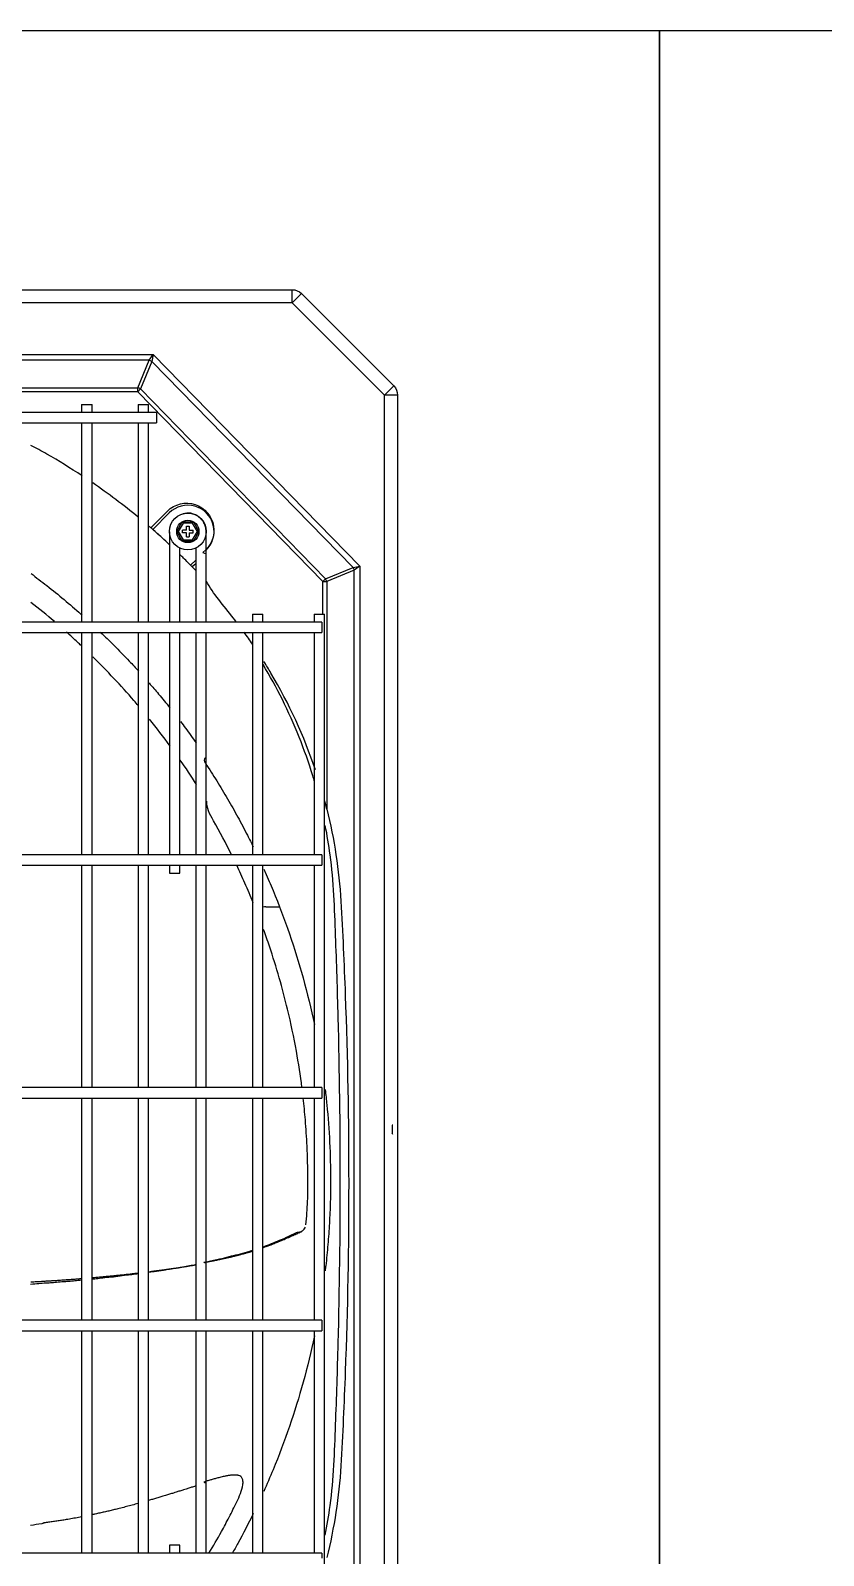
# Model space of a CAD drawing. Header units: millimetres. Extents: x 0 to 504600, y 0 to 118800.
# Drawn here: x 436674 to 436977, y 47617 to 48198 of the extents above; entities that cross this region are included whole.
import ezdxf

# ---------------------------------------------------------------- set-up
doc = ezdxf.new("R2010")
doc.units = ezdxf.units.MM
doc.header["$LTSCALE"] = 200
doc.layers.add('LG-AIRCON', color=240, linetype='Continuous')

# ---------------------------------------------------------------- blocks, each defined once
blk = doc.blocks.new('UXB+UXB')
at = {"layer": 'LG-AIRCON', "color": 0}
for p, q in [((-580.02, 760), (579.55, 760)), ((579.55, 755), (579.55, 760)), ((579.55, 755), (583.09, 758.54)), ((583.09, 758.54), (618.3, 723.32)), ((579.55, 755), (-580.02, 755)), ((614.77, 719.79), (579.55, 755)), ((-525.12, 735.21), (526.45, 735.21)), ((524.93, 733.09), (-523.59, 733.09)), ((520.59, 722.61), (524.93, 733.09)), ((524.93, 733.09), (526.45, 735.21)), ((526.45, 735.21), (526.03, 732.63)), ((526.45, 735.21), (605.36, 654.49)), ((526.03, 732.63), (521.69, 722.16)), ((602.79, 654.07), (526.03, 732.63)), ((423.12, 722.61), (520.59, 722.61)), ((520.59, 721.06), (520.59, 722.61)), ((520.59, 721.06), (521.69, 722.16)), ((521.69, 722.16), (592.31, 649.73)), ((614.77, 719.79), (618.3, 723.32)), ((520.59, 721.06), (428.96, 721.06)), ((499.16, 716.17), (503.16, 716.17)), ((499.16, 716.17), (499.16, 713.17)), ((503.16, 713.17), (503.16, 716.17)), ((591.21, 648.63), (520.59, 721.06)), ((520.73, 716.17), (524.73, 716.17)), ((520.73, 716.17), (520.73, 713.17)), ((524.73, 713.17), (524.73, 716.17)), ((614.77, 40.21), (614.77, 719.79)), ((619.77, 719.79), (614.77, 719.79)), ((619.77, 719.79), (619.77, 40.21)), ((527.73, 713.17), (-526.82, 713.17)), ((527.73, 713.17), (527.73, 711.17)), ((527.73, 711.17), (527.73, 709.17)), ((-526.82, 709.17), (527.73, 709.17)), ((499.16, 709.17), (499.16, 633.18)), ((503.16, 633.18), (503.16, 709.17)), ((520.73, 709.17), (520.73, 633.18)), ((524.73, 633.18), (524.73, 709.17)), ((525.57, 669.16), (531.95, 675.54)), ((532.65, 674.83), (526.33, 668.51)), ((535.47, 667.76), (537.6, 671.44)), ((537.89, 670.94), (536.05, 667.76)), ((537.6, 671.44), (537.89, 670.94)), ((537.6, 671.44), (541.85, 671.44)), ((541.56, 670.94), (537.89, 670.94)), ((539.22, 669.76), (540.22, 669.76)), ((539.22, 668.26), (539.22, 669.76)), ((540.22, 669.76), (540.22, 668.26)), ((541.56, 670.94), (541.85, 671.44)), ((543.4, 667.76), (541.56, 670.94)), ((541.85, 671.44), (543.97, 667.76)), ((532.73, 667.6), (532.73, 653.84)), ((535.47, 667.76), (536.05, 667.76)), ((537.6, 664.08), (535.47, 667.76)), ((536.05, 667.76), (537.89, 664.58)), ((537.6, 664.08), (537.89, 664.58)), ((541.85, 664.08), (537.6, 664.08)), ((539.22, 668.26), (537.72, 668.26)), ((537.72, 667.26), (537.72, 668.26)), ((539.22, 667.26), (537.72, 667.26)), ((537.89, 664.58), (541.56, 664.58)), ((539.22, 665.76), (539.22, 667.26)), ((539.22, 665.76), (540.22, 665.76)), ((540.22, 668.26), (541.72, 668.26)), ((540.22, 667.26), (540.22, 665.76)), ((540.22, 667.26), (541.72, 667.26)), ((541.56, 664.58), (543.4, 667.76)), ((541.56, 664.58), (541.85, 664.08)), ((541.72, 667.26), (541.72, 668.26)), ((543.97, 667.76), (541.85, 664.08)), ((543.4, 667.76), (543.97, 667.76)), ((546.72, 653.84), (546.72, 667.6)), ((536.73, 653.84), (536.73, 661.44)), ((542.72, 661.44), (542.72, 653.84)), ((545.48, 659.78), (546.72, 659.24)), ((532.73, 656.89), (532.73, 633.18)), ((536.73, 633.18), (536.73, 656.89)), ((540.72, 654.93), (542.72, 656.83)), ((542.72, 655.45), (541.42, 654.22)), ((542.72, 653.84), (542.72, 651.01)), ((546.72, 651.01), (546.72, 653.84)), ((592.31, 649.73), (602.79, 654.07)), ((603.24, 652.97), (592.77, 648.63)), ((602.79, 654.07), (605.36, 654.49)), ((605.36, 654.49), (603.24, 652.97)), ((603.24, 164.82), (603.24, 652.97)), ((605.36, 654.49), (605.36, 163.94)), ((542.72, 651.01), (542.72, 647.35)), ((542.72, 647.35), (542.72, 644.52)), ((546.72, 647.35), (546.72, 651.01)), ((546.72, 651.01), (546.72, 651.01)), ((546.72, 644.52), (546.72, 647.35)), ((546.72, 647.35), (546.72, 647.35)), ((591.21, 648.63), (592.31, 649.73)), ((591.21, 636.18), (591.21, 648.63)), ((591.21, 648.63), (592.77, 648.63)), ((592.77, 648.63), (592.77, 561.84)), ((542.72, 644.52), (542.72, 633.18)), ((546.72, 633.18), (546.72, 644.52)), ((564.41, 636.18), (564.41, 633.18)), ((564.41, 636.18), (568.41, 636.18)), ((568.41, 633.18), (568.41, 636.18)), ((587.91, 636.18), (591.91, 636.18)), ((587.91, 636.18), (587.91, 633.18)), ((591.91, 182.25), (591.91, 636.18)), ((590.91, 633.18), (-591.81, 633.18)), ((-591.81, 629.18), (590.91, 629.18)), ((499.16, 629.18), (499.16, 544.39)), ((503.16, 544.39), (503.16, 629.18)), ((520.73, 629.18), (520.73, 544.39)), ((524.73, 544.39), (524.73, 629.18)), ((532.73, 629.18), (532.73, 544.4)), ((536.73, 544.4), (536.73, 629.18)), ((542.72, 629.18), (542.72, 544.39)), ((546.72, 544.39), (546.72, 629.18)), ((564.41, 629.18), (564.41, 544.4)), ((568.41, 544.4), (568.41, 629.18)), ((587.91, 629.18), (587.91, 544.4)), ((590.91, 633.18), (590.91, 631.18)), ((590.91, 631.18), (590.91, 629.18)), ((499.16, 624.3), (498.94, 624.15)), ((590.91, 544.4), (-591.81, 544.4)), ((590.91, 544.4), (590.91, 542.4)), ((590.91, 542.4), (590.91, 540.4)), ((-591.81, 540.4), (590.91, 540.4)), ((499.16, 540.39), (499.16, 455.61)), ((503.16, 455.61), (503.16, 540.39)), ((520.73, 540.39), (520.73, 455.61)), ((524.73, 455.61), (524.73, 540.39)), ((532.73, 540.4), (532.73, 537.4)), ((536.73, 537.4), (536.73, 540.4)), ((542.72, 540.39), (542.72, 455.61)), ((546.72, 455.61), (546.72, 540.39)), ((564.41, 540.4), (564.41, 455.6)), ((568.41, 455.6), (568.41, 540.4)), ((587.91, 540.4), (587.91, 455.6)), ((569.48, 524.54), (574.47, 524.54)), ((590.91, 455.61), (-591.81, 455.61)), ((590.91, 455.61), (590.91, 453.61)), ((-591.81, 451.61), (590.91, 451.61)), ((499.16, 451.61), (499.16, 366.83)), ((503.16, 366.83), (503.16, 451.61)), ((520.73, 451.61), (520.73, 366.83)), ((524.73, 366.83), (524.73, 451.61)), ((542.72, 451.61), (542.72, 366.83)), ((546.72, 366.83), (546.72, 451.61)), ((564.41, 451.61), (564.41, 366.83)), ((568.41, 366.83), (568.41, 451.61)), ((587.91, 451.61), (587.91, 366.83)), ((590.91, 453.61), (590.91, 451.61)), ((617.96, 441.22), (617.76, 441.22)), ((617.76, 441.22), (617.76, 438.22)), ((590.91, 366.82), (-591.81, 366.82)), ((590.91, 366.82), (590.91, 364.82)), ((-591.81, 362.83), (590.91, 362.83)), ((499.16, 362.83), (499.16, 278.04)), ((503.16, 278.04), (503.16, 362.83)), ((520.73, 362.83), (520.73, 278.04)), ((524.73, 278.04), (524.73, 362.83)), ((542.72, 362.83), (542.72, 278.04)), ((546.72, 278.04), (546.72, 362.83)), ((564.41, 362.83), (564.41, 278.04)), ((568.41, 278.04), (568.41, 362.83)), ((587.91, 362.83), (587.91, 278.04)), ((590.91, 364.82), (590.91, 362.83)), ((532.73, 281.04), (532.73, 278.04)), ((536.73, 281.04), (532.73, 281.04)), ((536.73, 278.04), (536.73, 281.04)), ((590.91, 278.04), (-591.81, 278.04)), ((590.91, 278.04), (590.91, 276.04))]:
    blk.add_line(p, q, dxfattribs=at)
for radius in [7, 4.25, 4.25]:
    blk.add_circle((539.72, 667.76), radius, dxfattribs=at)
at = {"layer": 'LG-AIRCON', "color": 0, "extrusion": (0, 0, -1)}
for centre, radius, start, end in [((-579.55, 755), 5, 90, 135), ((-614.77, 719.79), 5, 135, 180), ((-539.27, 668.14), 10.41, 45.30718, 233.38618), ((-618.56, 438.22), 0.8, 318.58948, 0)]:
    blk.add_arc(centre, radius, start, end, dxfattribs=at)
at = {"layer": 'LG-AIRCON', "color": 0}
for centre, radius, start, end in [((539.72, 667.76), 10, 313.44937, 135), ((569.48, 519.54), 5, 90, 102.30622)]:
    blk.add_arc(centre, radius, start, end, dxfattribs=at)
for centre, major_axis in [((524.93, 731.53), (-2.03, 0.84)), ((520.59, 721.06), (-2.03, 0.84)), ((601.69, 652.97), (-0.84, 2.03)), ((591.21, 648.63), (-0.84, 2.03))]:
    blk.add_ellipse(centre, major_axis=major_axis, ratio=0.678598, start_param=4.438375, end_param=4.986403, dxfattribs=at)
for points, knots in [([(499.34, 689.01), (494.93, 691.91), (490.44, 694.67), (483.88, 698.42), (481.87, 699.53), (479.86, 700.61)], [0, 0, 0, 0, 0.696314, 0.696314, 1, 1, 1, 1]), ([(546.72, 667.77), (546.72, 668.38), (546.57, 669.51), (545.81, 671.45), (544.39, 673.17), (542.51, 674.27), (540.68, 674.78), (539.08, 674.78), (538.08, 674.49), (537.71, 674.34)], [0, 0, 0, 0, 0.137261, 0.262101, 0.473405, 0.635419, 0.754104, 0.906211, 1, 1, 1, 1]), ([(532.74, 662.72), (531.77, 663.62), (529.61, 665.62), (527.4, 667.57), (526.18, 668.64)], [0, 0, 0, 0, 0.44696, 1, 1, 1, 1]), ([(532.73, 662.72), (531.77, 663.62), (529.65, 665.57), (527.5, 667.48), (526.33, 668.51)], [0, 0, 0, 0, 0.457218, 1, 1, 1, 1]), ([(539.72, 655.94), (539.18, 656.49), (538.2, 657.47), (537.21, 658.45), (536.76, 658.88)], [0, 0, 0, 0, 0.55329, 1, 1, 1, 1]), ([(539.72, 655.94), (539.18, 656.49), (538.2, 657.47), (537.21, 658.45), (536.76, 658.88)], [0, 0, 0, 0, 0.553412, 1, 1, 1, 1]), ([(479.87, 651.72), (481.9, 650.2), (488.4, 645.23), (494.86, 639.86), (499.22, 635.95), (499.39, 635.8)], [0, 0, 0, 0, 0.302202, 0.97371, 1, 1, 1, 1]), ([(558.2, 633.32), (557.86, 633.77), (557.51, 634.21), (553.36, 639.51), (549.33, 644.17), (546.88, 648.65)], [0, 0, 0, 0, 0.083758, 0.083758, 1, 1, 1, 1]), ([(499.02, 624.2), (498.56, 624.63), (496.73, 626.35), (494.88, 628.06), (493.47, 629.32)], [0, 0, 0, 0, 0.252005, 1, 1, 1, 1]), ([(511.47, 624.4), (513.46, 622.38), (516.68, 619.1), (519.8, 615.72), (520.99, 614.42)], [0, 0, 0, 0, 0.616544, 1, 1, 1, 1]), ([(520.85, 601.26), (520.28, 601.92), (514.8, 608.31), (508.96, 614.51), (503.45, 619.93)], [0, 0, 0, 0, 0.103466, 1, 1, 1, 1]), ([(588.11, 572.3), (587.89, 573.05), (587.66, 573.81), (584.39, 584.47), (580.45, 594.31), (573.52, 608.17), (571.06, 612.63), (568.42, 616.98)], [0, 0, 0, 0, 0.048488, 0.048488, 0.686498, 0.686498, 1, 1, 1, 1]), ([(588.4, 576.77), (584.06, 589.7), (578.4, 602.02), (570.58, 615.23), (569.69, 616.69), (568.78, 618.15)], [0, 0, 0, 0, 0.888615, 0.888615, 1, 1, 1, 1]), ([(524.95, 609.96), (526.17, 608.56), (528.84, 605.44), (531.44, 602.26), (532.85, 600.49)], [0, 0, 0, 0, 0.451779, 1, 1, 1, 1]), ([(536.98, 595.2), (537.61, 594.38), (539.63, 591.7), (541.6, 588.98), (542.95, 587.08)], [0, 0, 0, 0, 0.307262, 1, 1, 1, 1]), ([(546.76, 581.56), (545.45, 580.83), (547.43, 577.86), (550.79, 572.61), (554.92, 565.76), (558.82, 558.84), (562.06, 552.73), (563.97, 548.91), (564.7, 547.43)], [0, 0, 0, 0, 0.066649, 0.271122, 0.474015, 0.675325, 0.87505, 1, 1, 1, 1]), ([(556.42, 544.44), (554.27, 548.78), (550.66, 555.61), (546.71, 562.38), (547.02, 564.86)], [0, 0, 0, 0, 0.633004, 1, 1, 1, 1]), ([(592.77, 561.84), (595.64, 550.3), (597.43, 538.59), (598.53, 520.74), (598.79, 514.77), (599.35, 502.84), (599.59, 496.87), (600.69, 467), (601.12, 443.02), (601.12, 419.05)], [0, 0, 0, 0, 0.25, 0.25, 0.375, 0.375, 0.5, 0.5, 1, 1, 1, 1]), ([(597.93, 420.25), (597.93, 440.98), (597.66, 461.71), (596.86, 492.79), (596.53, 503.15), (595.94, 518.68), (595.77, 523.86), (595.22, 534.19), (594.74, 539.32), (593.54, 548.15), (592.92, 551.87), (592.2, 555.57)], [0, 0, 0, 0, 0.45798, 0.45798, 0.686971, 0.686971, 0.801466, 0.801466, 0.915961, 0.915961, 1, 1, 1, 1]), ([(532.73, 537.4), (532.73, 537.4), (532.75, 537.4), (532.83, 537.4), (532.92, 537.4), (533.16, 537.4), (533.32, 537.4), (533.67, 537.4), (533.87, 537.4), (534.3, 537.4), (534.52, 537.4), (534.97, 537.4), (535.2, 537.4), (535.62, 537.4), (535.82, 537.4), (536.17, 537.4), (536.32, 537.4), (536.55, 537.4), (536.64, 537.4), (536.71, 537.4), (536.73, 537.4), (536.73, 537.4)], [0, 0, 0, 0, 0.072796, 0.072796, 0.180355, 0.180355, 0.287914, 0.287914, 0.395473, 0.395473, 0.503031, 0.503031, 0.61059, 0.61059, 0.718149, 0.718149, 0.825708, 0.825708, 0.933267, 0.933267, 1, 1, 1, 1]), ([(564.68, 526.14), (563.67, 528.63), (561.64, 533.39), (559.45, 538.15), (558.37, 540.43)], [0, 0, 0, 0, 0.520207, 1, 1, 1, 1]), ([(568.69, 538.96), (568.86, 538.58), (570.09, 535.85), (575.9, 522.33), (582.55, 503), (586.78, 485.68), (588.03, 479.71)], [0, 0, 0, 0, 0.02049, 0.143703, 0.707183, 1, 1, 1, 1]), ([(583.28, 455.62), (582.69, 460.24), (581.16, 470.18), (577.41, 488.13), (572.98, 503.61), (569.42, 513.76), (568.65, 515.87)], [0, 0, 0, 0, 0.230715, 0.496584, 0.895571, 1, 1, 1, 1]), ([(592.14, 454.83), (592.37, 452.89), (593.11, 446.21), (594.01, 434.69), (594.15, 425.08), (594.22, 420.25)], [0, 0, 0, 0, 0.16864, 0.581968, 1, 1, 1, 1]), ([(584.81, 403.22), (585.1, 406.25), (585.53, 412.17), (585.58, 422.19), (585.35, 432.52), (584.67, 442.75), (584.08, 448.84), (583.76, 451.61)], [0, 0, 0, 0, 0.182857, 0.35926, 0.617017, 0.825344, 1, 1, 1, 1]), ([(594.22, 420.25), (594.2, 417.5), (594.15, 412.02), (593.79, 403.83), (593.22, 395.71), (592.61, 389.67), (592.22, 386.34), (592.14, 385.68)], [0, 0, 0, 0, 0.238005, 0.47449, 0.709453, 0.942891, 1, 1, 1, 1]), ([(592.17, 284.8), (592.91, 288.55), (593.54, 292.32), (594.74, 301.2), (595.22, 306.33), (595.77, 316.65), (595.94, 321.83), (596.53, 337.36), (596.86, 347.72), (597.66, 378.8), (597.93, 399.52), (597.93, 420.25)], [0, 0, 0, 0, 0.085061, 0.085061, 0.199428, 0.199428, 0.313796, 0.313796, 0.54253, 0.54253, 1, 1, 1, 1]), ([(601.12, 419.05), (601.12, 395.08), (600.69, 371.12), (599.59, 341.19), (599.34, 335.21), (598.79, 323.26), (598.53, 317.28), (597.42, 299.42), (595.62, 287.73), (592.77, 276.27)], [0, 0, 0, 0, 0.5, 0.5, 0.625, 0.625, 0.75, 0.75, 1, 1, 1, 1]), ([(581.92, 400.08), (582.24, 400.25), (582.88, 400.61), (583.62, 401.02), (584.11, 401.57), (584.45, 402.08), (584.59, 402.36)], [0, 0, 0, 0, 0.181976, 0.413188, 0.708779, 1, 1, 1, 1]), ([(568.41, 394.86), (568.72, 394.97), (571.11, 395.85), (574.33, 397.16), (577.91, 398.72), (579.7, 399.61), (580.82, 400.15), (581.7, 400.47), (582.62, 400.55), (583.07, 400.64), (583.26, 400.66)], [0, 0, 0, 0, 0.054722, 0.413265, 0.565134, 0.700229, 0.769577, 0.820811, 0.901304, 1, 1, 1, 1]), ([(568.42, 394.52), (568.49, 394.55), (568.91, 394.69), (569.55, 394.93), (570.34, 395.22), (571.12, 395.52), (571.89, 395.81), (572.75, 396.16), (573.49, 396.46), (574.22, 396.76), (574.83, 397.01), (575.43, 397.26), (576.11, 397.55), (576.78, 397.84), (577.43, 398.12), (577.95, 398.34), (578.5, 398.58), (578.96, 398.78), (579.49, 399.02), (579.9, 399.19), (580.37, 399.4), (580.79, 399.58), (581.14, 399.74), (581.51, 399.9), (581.67, 399.97), (581.72, 399.99)], [0, 0, 0, 0, 0.013184, 0.076179, 0.118176, 0.160173, 0.223168, 0.265165, 0.32816, 0.370157, 0.412154, 0.454151, 0.496147, 0.559143, 0.60114, 0.643136, 0.685133, 0.72713, 0.769127, 0.811124, 0.853121, 0.895118, 0.937114, 0.979111, 1, 1, 1, 1]), ([(546.77, 388.78), (545.4, 388.87), (547.34, 389.28), (549.29, 389.65), (552.79, 390.41), (554.83, 391.05), (557.2, 391.56), (559, 391.96), (560.82, 392.43), (562.29, 392.86), (563.24, 393.14), (563.87, 393.33), (564.2, 393.44), (564.39, 393.5)], [0, 0, 0, 0, 0.069935, 0.324368, 0.375737, 0.555953, 0.632284, 0.714834, 0.803633, 0.897292, 0.950384, 0.973119, 1, 1, 1, 1]), ([(546.79, 388.68), (546.81, 388.69), (545.59, 388.79), (546.44, 388.95), (547.81, 389.21), (548.9, 389.42), (550.25, 389.69), (551.33, 389.92), (552.53, 390.17), (553.6, 390.4), (554.79, 390.67), (555.97, 390.94), (557.02, 391.19), (558.07, 391.45), (559.12, 391.72), (560.15, 391.99), (561.16, 392.26), (562.16, 392.54), (563.15, 392.82), (563.89, 393.04), (564.27, 393.16), (564.41, 393.2)], [0, 0, 0, 0, 0.003473, 0.084564, 0.125109, 0.2062, 0.246746, 0.327836, 0.368382, 0.4292, 0.490018, 0.550836, 0.611654, 0.6522, 0.713018, 0.773836, 0.814381, 0.875199, 0.936017, 0.976563, 1, 1, 1, 1]), ([(503.14, 383.09), (503.31, 383.1), (504.1, 383.17), (505.21, 383.27), (506.78, 383.41), (508.2, 383.54), (509.79, 383.7), (511.22, 383.84), (512.64, 383.98), (514.19, 384.14), (515.58, 384.29), (517.1, 384.46), (518.47, 384.61), (519.78, 384.76), (520.48, 384.84), (520.73, 384.87)], [0, 0, 0, 0, 0.028017, 0.134196, 0.187285, 0.293464, 0.373098, 0.452732, 0.532366, 0.612, 0.718179, 0.771268, 0.877447, 0.957081, 1, 1, 1, 1]), ([(503.14, 382.6), (503.3, 382.61), (503.82, 382.65), (505.25, 382.78), (507.42, 383.14), (509.98, 383.32), (512.25, 383.55), (514.54, 383.86), (516.83, 384.19), (519, 384.41), (520.41, 384.57), (520.72, 384.61)], [0, 0, 0, 0, 0.026625, 0.086224, 0.216151, 0.379674, 0.473035, 0.573734, 0.780901, 0.950937, 1, 1, 1, 1]), ([(524.71, 385.35), (525.11, 385.4), (525.96, 385.51), (527.27, 385.68), (528.64, 385.86), (529.99, 386.04), (531.47, 386.24), (532.78, 386.43), (534.24, 386.64), (535.4, 386.81), (536.85, 387.02), (538.14, 387.22), (539.58, 387.45), (540.87, 387.66), (541.92, 387.83), (542.53, 387.94), (542.72, 387.97)], [0, 0, 0, 0, 0.063846, 0.137211, 0.210576, 0.283941, 0.357305, 0.455125, 0.504035, 0.601855, 0.650765, 0.748585, 0.821949, 0.895314, 0.968679, 1, 1, 1, 1]), ([(524.72, 385.23), (524.85, 385.24), (525.55, 385.34), (526.89, 385.48), (529.39, 385.8), (532.03, 386.27), (534.26, 386.62), (536.11, 386.87), (537.79, 387.14), (539.81, 387.61), (541.57, 387.9), (542.6, 388.05), (542.72, 388.07)], [0, 0, 0, 0, 0.0204, 0.107202, 0.200873, 0.403072, 0.589254, 0.661717, 0.721758, 0.842147, 0.982778, 1, 1, 1, 1]), ([(479.67, 380.63), (479.67, 380.63), (480.84, 380.72), (482.81, 380.92), (484.94, 381.08), (486.69, 381.15), (488.32, 381.23), (490.42, 381.51), (492.74, 381.65), (494.92, 381.79), (497.02, 381.99), (498.37, 382.15), (499.19, 382.25)], [0, 0, 0, 0, 0.001003, 0.175577, 0.336729, 0.400183, 0.452324, 0.558124, 0.692378, 0.769859, 0.852982, 1, 1, 1, 1]), ([(479.77, 381.49), (480, 381.5), (480.89, 381.55), (482.09, 381.61), (483.71, 381.7), (485.16, 381.78), (486.78, 381.88), (488.39, 381.98), (489.84, 382.07), (491.46, 382.18), (492.93, 382.28), (494.57, 382.4), (496.04, 382.51), (497.48, 382.62), (498.5, 382.7), (499.04, 382.74), (499.11, 382.75)], [0, 0, 0, 0, 0.035053, 0.135553, 0.185802, 0.286301, 0.361675, 0.43705, 0.537549, 0.587798, 0.688297, 0.763672, 0.839046, 0.91442, 0.989795, 1, 1, 1, 1]), ([(588.04, 360.85), (586.8, 354.92), (582.58, 337.57), (575.78, 317.82), (569.91, 304.26), (568.68, 301.53)], [0, 0, 0, 0, 0.290837, 0.856482, 1, 1, 1, 1]), ([(542.74, 303.61), (542.44, 303.51), (541.69, 303.28), (540.48, 302.89), (539.21, 302.49), (537.98, 302.1), (536.7, 301.69), (535.4, 301.28), (534.08, 300.87), (532.74, 300.45), (531.37, 300.03), (530, 299.62), (528.61, 299.2), (527.05, 298.73), (525.76, 298.36), (524.98, 298.13), (524.74, 298.06)], [0, 0, 0, 0, 0.053389, 0.135929, 0.218468, 0.273495, 0.356035, 0.438575, 0.493601, 0.576141, 0.658681, 0.713708, 0.796247, 0.878787, 0.961327, 1, 1, 1, 1]), ([(559.21, 307.58), (559.07, 307.63), (558.81, 307.69), (558.51, 307.74), (558.06, 307.78), (557.69, 307.79), (557.25, 307.79), (556.74, 307.76), (556.29, 307.72), (555.69, 307.64), (555.17, 307.56), (554.53, 307.45), (553.93, 307.33), (553.17, 307.16), (552.38, 306.98), (551.57, 306.78), (550.84, 306.59), (550.1, 306.39), (549.22, 306.14), (548.31, 305.88), (547.25, 305.57), (546.3, 305.28), (545.47, 305.03), (546.86, 304.9), (546.73, 304.86)], [0, 0, 0, 0, 0.062879, 0.105521, 0.148163, 0.190805, 0.233447, 0.276089, 0.318731, 0.361373, 0.404015, 0.446657, 0.489299, 0.531941, 0.595904, 0.638546, 0.681188, 0.72383, 0.766472, 0.830435, 0.873077, 0.93704, 0.979682, 1, 1, 1, 1]), ([(547.72, 277.99), (549.43, 280.66), (552.09, 285.19), (555.54, 291.75), (557.97, 296.57), (559.87, 300.7), (560.75, 303.4), (560.84, 305.43), (560.6, 306.34), (560.25, 306.92), (559.8, 307.36), (559.4, 307.54), (559.09, 307.62)], [0, 0, 0, 0, 0.285729, 0.472156, 0.665521, 0.767672, 0.867545, 0.908718, 0.944194, 0.959349, 0.972834, 1, 1, 1, 1]), ([(520.73, 296.93), (520.72, 296.92), (520.35, 296.82), (519.25, 296.52), (517.8, 296.13), (515.98, 295.65), (514.5, 295.27), (512.82, 294.85), (511.31, 294.47), (509.58, 294.06), (507.85, 293.66), (506.12, 293.27), (504.57, 292.93), (503.6, 292.72), (503.2, 292.64)], [0, 0, 0, 0, 0.002684, 0.066908, 0.195355, 0.259579, 0.388026, 0.45225, 0.548585, 0.64492, 0.741256, 0.837591, 0.933927, 1, 1, 1, 1]), ([(499.19, 291.83), (499.19, 291.83), (498.41, 291.68), (497.25, 291.46), (495.3, 291.1), (493.54, 290.8), (491.57, 290.48), (489.78, 290.2), (487.96, 289.93), (486.13, 289.68), (484.92, 289.53), (484.32, 289.45)], [0, 0, 0, 0, 0.000398, 0.160308, 0.240263, 0.400174, 0.520106, 0.640039, 0.759972, 0.879905, 1, 1, 1, 1]), ([(564.69, 293.06), (562.81, 289.23), (560.18, 284.16), (557.4, 279.17), (556.69, 277.91)], [0, 0, 0, 0, 0.747188, 1, 1, 1, 1]), ([(484.84, 289.38), (484.54, 289.33), (482.84, 289), (481.13, 288.75), (479.71, 288.58)], [0, 0, 0, 0, 0.174109, 1, 1, 1, 1])]:
    blk.add_open_spline(points, degree=3, knots=knots, dxfattribs=at)
for points in [[(520.74, 673.24), (515.16, 677.83), (509.37, 682.18), (503.41, 686.27)], [(525.57, 669.17), (525.3, 669.41), (525.02, 669.65), (524.74, 669.89)], [(526.33, 668.51), (526.08, 668.73), (525.82, 668.95), (525.57, 669.16)], [(540.72, 654.93), (540.39, 655.27), (540.06, 655.61), (539.72, 655.94)], [(540.86, 654.79), (540.7, 654.95), (540.54, 655.12), (540.37, 655.28)], [(541.42, 654.22), (541.18, 654.46), (540.95, 654.69), (540.72, 654.93)], [(542.09, 653.52), (541.87, 653.75), (541.64, 653.99), (541.42, 654.22)], [(542.75, 652.87), (542.53, 653.08), (542.31, 653.3), (542.09, 653.52)], [(488.84, 633.39), (485.92, 635.89), (482.93, 638.32), (479.85, 640.67)], [(506.33, 629.34), (508.05, 627.7), (509.76, 626.05), (511.47, 624.4)], [(564.45, 624.72), (563.39, 626.27), (562.31, 627.8), (561.21, 629.31)], [(532.98, 585.9), (530.43, 589.37), (527.79, 592.81), (525.04, 596.21)], [(543.06, 571.23), (541.03, 574.4), (538.92, 577.55), (536.73, 580.67)], [(592.77, 561.84), (592.5, 562.92), (592.21, 564.02), (591.92, 565.12)]]:
    blk.add_open_spline(points, degree=3, dxfattribs=at)

msp = doc.modelspace()

# ---------------------------------------------------------------- linework, layer by layer
at = {"layer": 'LG-AIRCON', "color": 8}
for points in [[(434234.22, 48198.42), (436914.22, 48198.42), (436914.22, 47238.42), (434234.22, 47238.42)], [(436914.22, 48198.42), (439284.22, 48198.42), (439284.22, 47238.42), (436914.22, 47238.42)]]:
    msp.add_lwpolyline(points, close=True, dxfattribs=at)

# ---------------------------------------------------------------- block references
at = {"layer": 'LG-AIRCON', "color": 50}
msp.add_blockref('UXB+UXB', (436194.45, 47339.54), dxfattribs=at)

doc.saveas('drawing.dxf')
